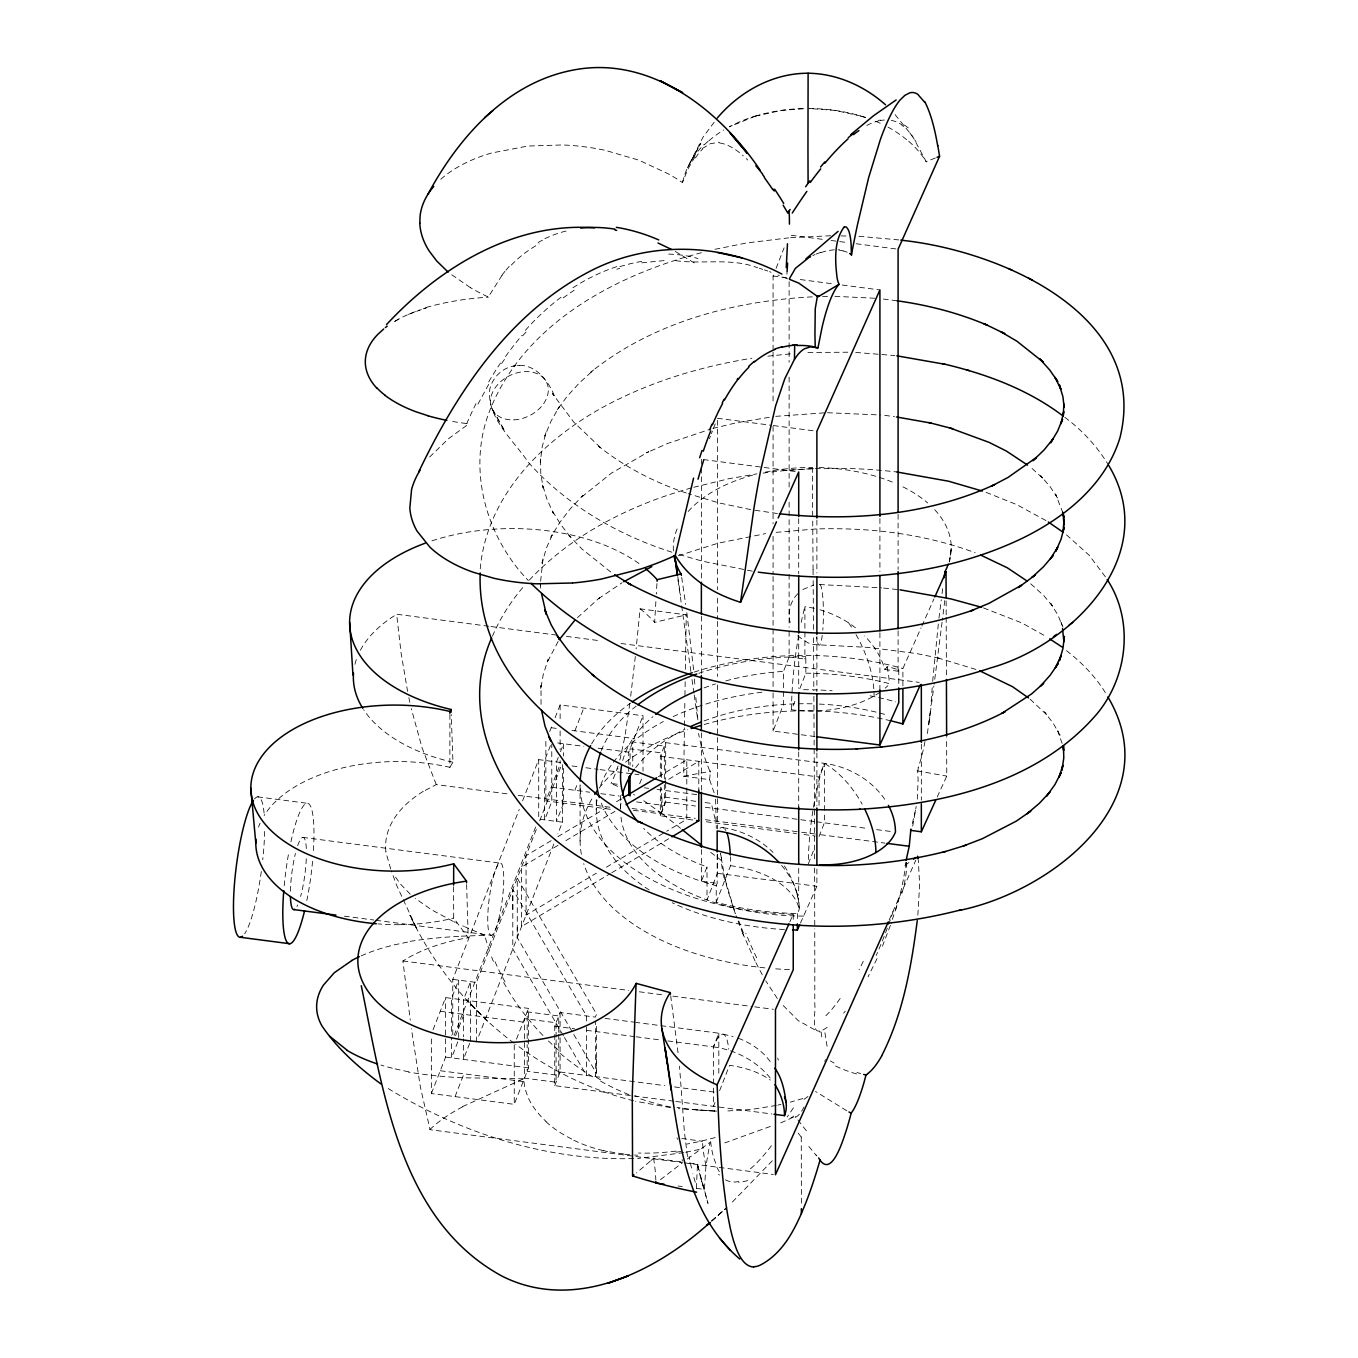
<?xml version="1.0" encoding="UTF-8"?>
<svg xmlns="http://www.w3.org/2000/svg" width="1358" height="1358" viewBox="0 0 1358 1358"><rect width="100%" height="100%" fill="white"/><g stroke="black" fill="none" stroke-linecap="round" stroke-linejoin="round"><path stroke-width="0.75" stroke-dasharray="5 3.75" d="M512.798 909.334L512.798 889.507L586.554 1015.971L586.554 1022.133M571.786 1031.078L517.262 937.58L517.262 927.667M596.569 1058.714L596.569 1073.584L595.398 1076.588L595.398 1021.233M453.623 886.808L453.674 918.11L468.221 937.767A138.261 79.816 0 0 0 409.064 957.305L402.919 960.972L410.286 1020.214M696.348 1188.369L704.429 1189.421L705.888 1166.488L710.013 1142.35L687.233 1159.07M449.905 714.478L449.871 767.304A142.879 82.482 0 0 0 398.726 761.566A141.962 81.955 0 0 0 298.234 784.873L297.674 785.213A141.011 81.412 0 0 0 264.131 815.53M540.62 583.21L540.552 588.931L540.28 584.144M540.637 581.292L543.03 558.444L542.029 563.095L546.459 548.021L552.978 533.253L550.89 537.191L559.581 522.728L570.326 508.758L583.023 495.364L580.443 497.996L611.507 473.059L648.801 451.688L646.68 452.723L667.644 443.472L710.964 429.009M827.141 1027.344C808.502 1040.924 816.158 1014.46 814.783 1004.037A272.041 1.069 89.7 0 0 814.8 966.947L814.8 963.586A305.516 1.205 89.7 0 0 814.783 945.932L814.749 928.753M714.138 792.766L709.589 779.696L683.685 776.199L684.449 727.786M684.483 725.766L684.89 699.54M684.958 695.517L685.179 681.393M685.383 669.29L686.248 614.834L640.093 608.825L636.121 648.903M709.589 779.696L710.285 772.295M656.933 583.584L656.321 594.057M655.88 601.594L654.624 622.371L686.248 614.834M932.216 687.674L930.858 705.837M932.674 681.258L938.463 622.388M930.366 711.219L927.158 735.357M917.838 915.173L919.638 884.567L918.314 860.242M715.615 799.149L716.311 828.465M635.323 656.491L630.502 697.859M928.889 724.34L930.179 713.171M938.955 618.246L941.264 599.727M949.514 561.974L951.262 547.512L949.446 561.754M944.795 600.525L942.316 620.283M917.312 799.183L918.127 779.305A219.538 124.223 0.6 0 0 917.55 773.788M929.161 721.913L933.863 686.079M942.062 622.253L934.117 684.228M629.789 703.41L624.884 736.749L620.114 759.003A182.974 145.73 21.4 0 1 619.587 760.412M942.045 593.616L942.842 587.505M710.285 772.244L710.183 770.75M480.223 568.849C487.115 489.814 552.604 430.554 620.385 398.301L622.49 397.283C663.383 377.847 707.314 365.421 751.942 358.24M700.422 1176.792L708.01 1203.443L697.469 1164.213L696.314 1189.608M906.431 862.534L901.882 887.521L895.177 911.642M912.712 826.19L916.192 806.414M915.496 810.115L911.642 826.411M905.616 862.432L905.226 863.994M899.251 897.961L891.086 923.491M890.424 925.358L882.445 946.186M433.032 1029.788L445.628 997.604L528.517 1008.4L528.517 1067.88L514.258 1104.343L431.369 1093.53L431.369 1037.767M452.757 1034.728L452.757 979.373L519.248 809.419M522.609 800.83L538.719 759.631L562.416 762.721L562.416 822.184L557.866 833.812M549.684 731.639L552.316 724.883M555.099 717.754L560.124 704.938L643.013 715.751L643.013 771.123M550.448 745.593L544.643 760.395L544.643 819.876L551.772 801.644L551.772 744.218M558.274 757.391L556.491 761.94L556.491 821.42L563.621 803.189L563.621 766.268M560.498 751.687L563.621 743.709L563.621 756.016M431.369 1093.53L445.628 1057.067L445.628 997.604M454.098 1035.407L536.037 825.97M610.37 809.283L545.865 800.864L560.124 764.401L560.124 760.684M455.609 1035.713L463.961 1014.358M476.437 1041.925L476.437 982.445L537.412 826.615M539.686 820.809L561.652 764.656M574.892 730.808L583.804 708.027M457.799 1041.892L451.552 1057.831L451.552 1037.325M469.63 1043.436L463.401 1059.376L463.401 1038.87M709.402 438.787L710.404 436.224M711.405 433.66L712.407 431.097M713.408 428.534L716.413 420.827M773.075 350.092L773.075 276.013L774.077 273.45M776.08 268.324L784.109 247.818M455.049 1096.619L463.961 1073.822M478.712 1036.12L555.592 839.617M574.892 790.288L577.676 783.159M516.481 1039.176L528.517 1008.4M628.737 764.503L628.737 752.213L643.013 715.751M639.669 783.77L641.893 778.066M673.789 1101.185L554.743 1085.67L554.743 1026.19L560.09 1012.525L595.398 1017.125L596.569 1014.103L517.262 878.117L517.262 937.58M660.327 776.827L660.327 756.321L665.675 742.656L824.391 763.349A72.84 58.004 21.4 0 1 885.925 801.101M554.743 1085.67L560.09 1071.988L560.09 1035.085M692.801 820.028L660.327 815.802L665.675 802.12L665.675 781.614M784.449 865.997C792.614 878.982 799.2 893.734 799.234 909.334L797.367 913.51A208.181 120.2 0 0 1 716.226 902.255L716.226 885.739L701.373 881.291L707.009 866.913A183.907 106.179 0 0 1 643.658 828.397M814.97 736.528L773.075 731.062L783.498 704.429L783.498 671.378L789.117 657L789.117 629.433M717.414 854.267L717.414 873.313L707.009 899.947L707.009 866.913M716.226 885.739L717.16 883.362L717.16 854.012M789.117 657L804.904 659.054L805.837 656.678L789.117 657A208.181 120.2 0 0 0 698.759 673.313M716.226 902.255L730.536 865.691A89.017 16.007 -82.6 0 0 730.366 856.694M880.018 692.207A89.017 51.4 0 0 1 791.544 709.759L796.06 698.216M799.828 688.591L805.837 673.195L805.837 656.678M713.476 1083.803L713.476 1046.899L718.823 1033.217L635.884 1022.404M819.044 805.345L819.044 777.031L824.391 763.349A72.84 42.047 60 0 1 862.143 804.174M715.004 1102.458L713.476 1106.363L713.476 1085.857M719.587 1090.729L729.518 1065.351A72.84 42.047 0 0 1 770.309 1080.068M808.35 863.841L814.461 848.207M819.044 836.494L824.391 822.812L824.391 812.559M918.246 767.864L917.533 773.737M730.536 865.691A89.017 51.4 0 0 1 799.234 909.334A32.931 6.705 -81.5 0 0 797.502 896.687L798.708 893.988L798.708 866.421M884.839 669.477L898.096 671.208L898.775 669.715L887.623 666.676A86.691 50.059 0 0 1 884.839 669.477A84.4 67.221 21.4 0 0 864.656 635.968M789.813 921.963L793.242 914.29A224.376 129.536 0 0 1 580.087 784.924L580.087 841.06M902.9 685.841L902.9 668.509L921.013 627.922M921.878 625.987L933.948 598.912M800.473 923.067L816.888 886.282L816.888 867.236M889.167 919.943L915.869 860.089M937.224 796.976L946.764 776.097L946.628 737.801M876.996 958.646L868.051 976.826M492.445 636.24C500.185 617.907 511.117 601.034 524.103 585.977M477.965 404.124L489.814 382.243M690.866 161.5L700.847 143.167L687.623 167.475L703.037 137.141L714.953 121.185M449.871 767.304L452.961 762.228L451.263 714.681M558.138 641.468L546.68 663.349L548.106 659.479L543.285 674.485L540.586 689.694L541.044 685.196L541.044 706.177M501.594 363.537L506.228 356.865M694.94 156.866L688.302 168.375L682.344 182.498A229.621 132.558 0 0 0 668.645 174.011L638.99 160.21L605.413 150.382A153.216 88.457 0 0 0 562.67 144.95L527.838 146.053L491.528 153.013A129.383 74.69 0 0 0 440.79 179.29M502.019 275.334L488.303 297.012A230.249 132.931 0 0 1 470.309 287.607M505.974 270.191L510.693 264.623M797.74 593.769C789.473 602.069 786.842 615.293 791.324 626.106M845.321 1011.184L843.59 1013.153M522.711 335.816L526.717 331.25M429.654 457.018L448.412 438.77L468.765 423.883M772.346 1160.75L729.755 1204.75M529.348 580.087C572.652 533.898 631.249 504.599 691.697 487.845M577.473 617.635L599.642 597.605L597.011 599.727L622.117 582.718M704.564 144.508L708.893 140.587M711.915 1220.842L726.819 1207.568L711.439 1221.283M711.49 1221.232L726.819 1207.568M681.054 1161.871L653.639 1158.17L650.974 1160.53M650.176 1161.243L636.495 1172.871M702.29 148.582L710.387 143.676L719.367 142.267M660.446 1179.661L682.565 1162.618L430.079 1129.703L420.335 1086.773L411.406 1028.651M563.112 297.894L574.162 290.205M908.892 862.568L904.869 865.419M551.161 840.67L526.055 855.659L526.055 915.122L596.366 873.177M557.866 836.681L606.415 807.721M616.464 801.729L621.489 798.725M658.324 776.759L686.792 759.767L686.792 819.247L666.693 831.232M557.985 845.338L521.591 867.049L521.591 926.529L610.2 873.669M565.896 840.619L614.936 811.371M668.73 779.271L698.793 761.346L698.793 790.05M606.415 867.185L663.349 833.235M611.779 872.719L668.73 838.752M394.38 321.676L399.371 318.74M425.258 790.373L436.274 784.601L509.742 794.175M462.535 1106.634L523.577 1078.795L524.901 1088.182L527.804 1096.806A133.593 93.142 -23.4 0 0 533.966 1107.721A159.293 110.745 -22.3 0 0 546.086 1121.487M802.85 589.508L813.714 585.06M812.797 255.593L815.055 254.54M544.898 238.601L551.314 235.817A149.431 103.004 32.2 0 1 567.627 230.673M935.356 158.003L926.19 161.619M770.376 1126.427L724.832 1142.91M747.749 1180.611L738.667 1182.733M816.192 254.048L820.792 252.35M408.452 314.36L426.395 307.757L418.23 310.473M755.303 116.177L729.365 126.803A130.012 75.063 0 0 1 754.861 116.143M678.355 555.728L718.009 543.217L765.691 533.609M616.871 269.257L619.774 268.29M802.833 1098.537L790.288 1102.153M755.404 116.143L781.546 110.388L804.938 108.64M754.98 116.279L755.812 116.024A113.376 65.456 0 0 1 805.413 108.487M693.734 487.267L729.144 478.661L756.983 473.857M686.35 493.039C654.811 482.497 624.765 467.067 598.691 446.324L601.543 448.598L573.806 422.185L552.451 393.531L554.913 397.283C548.7 380.342 533.745 361.262 513.375 366.083C501.798 368.256 492.326 377.847 489.78 389.271C486.622 418.315 513.884 440.467 528.5 462.569C566.795 505.346 617.975 535.035 672.38 552.35M701.492 252.69C614.665 275.199 522.524 324.596 488.88 412.866C467.254 470.53 486.283 537.14 528.33 580.528M714.97 249.312L746.425 242.997L788.625 237.854M712.882 428.432L736.783 422.694L773.653 416.6M394.092 944.896L410.252 941.552M777.811 1105.106L780.935 1104.427M878.541 120.404L880.476 120.047M683.872 1152.619L637.683 1158.544M685.807 1152.229L701.305 1149.038M683.685 776.199L710.149 771.395M776.25 1105.446L751.28 1109.469L724.154 1111.167M641.723 262.841L664.843 260.515M675.758 260.668C702.833 264.504 731.096 257.528 757.611 267.764M767.881 356.169L791.867 353.708M775.707 416.346L825.46 412.781M763.026 473.127C807.314 467.033 852.366 466.812 896.772 471.973M776.131 532.353L815.428 528.992C869.476 527.227 924.306 533.796 975.163 552.74M517.347 365.675L519.52 365.455M513.375 366.083L514.835 365.947M813.51 468.612L785.162 470.496M790.645 237.684L831.028 235.715M461.33 936.171L484.789 935.373A162.4 132.456 37.8 0 0 490.628 953.893M812.271 296.842C733.761 300.984 653.011 322.101 590.832 372.143L593.769 369.868L579.526 382.769L567.135 396.332L556.729 410.489L559.19 406.823L550.958 421.286L544.813 436.156L546.222 431.776L542.198 446.85L540.297 462.11L540.535 457.595L540.756 472.856L543.132 488.048L542.317 483.906L546.833 498.912L553.504 513.613L551.806 509.963L560.633 524.392L571.463 538.345L568.934 535.375L581.818 548.887L612.831 573.67M822.558 296.502L828.72 296.299M807.925 352.486L847.799 352.214M827.531 412.73L880.663 415.005M523.577 1078.795L462.552 1077.76A263.028 151.858 0 0 1 408.469 1072.073M399.71 924.696L399.931 924.679A143.014 82.566 0 0 0 453.674 918.11M399.167 924.696L399.167 924.696A142.183 82.091 0 0 1 378.033 923.898M633.66 1158.561C546.646 1161.107 459.666 1132.878 386.13 1087.266M841.009 235.919L847.002 236.037M834.864 296.316L877.387 298.37M819.57 584.534L881.597 587.844M714.919 1111.082L691.85 1109.452A224.545 177.168 32.1 0 1 676.946 1107.364M855.71 352.452L894.803 355.558M714.546 1111.065L678.236 1108.671M637.581 1155.2L634.576 1155.064M696.807 1109.978L716.566 1111.133M858.986 236.292L898.758 239.908M629.569 1154.707L623.407 1154.096M883.651 588.065L899.964 589.796M777.336 513.511L752.79 509.946M467.033 423.662L466.728 423.628A390.035 307.655 -36.7 0 1 475.996 403.632M883.328 299.032L897.061 300.797M791.222 235.273L822.659 239.364M831.045 240.468L847.799 242.641M856.185 243.744L896.008 248.938M773.075 276.013L787.742 277.932M800.303 279.561L831.741 283.669M842.215 285.027L879.916 289.95M717.414 418.264L771.293 425.292M773.364 425.563L816.888 431.233M703.444 459.564L798.708 471.973M488.863 626.259L396.638 614.24L401.085 652.943L407.587 691.341M490.951 626.53L560.124 635.561M566.422 636.376L600.015 640.755M621.03 643.505L919.23 682.378M551.212 727.718L558.613 728.686M571.922 730.434L634.101 738.531M557.697 742.945L583.838 746.357M598.114 748.207L628.737 752.213M660.327 756.321L819.044 777.031M571.956 765.946L577.88 766.727M585.841 767.762L598.097 769.358M600.134 769.63L632.794 773.89M634.848 774.145L638.922 774.688M617.143 784.228L610.845 783.413L617.975 786.486M644.439 787.793L648.649 788.336M657.051 789.439L696.96 794.651M551.212 787.199L589.695 792.206M600.796 793.666L619.299 796.077M665.675 802.12L695.432 806.007M705.345 807.297L814.477 821.522M816.464 821.777L868.271 828.55M876.64 829.636L893.343 831.809M636.698 801.933L664.334 805.532L664.334 780.935M632.064 808.519L661.652 812.373L661.652 787.776M518.145 795.279L610.387 807.297M633.405 810.302L695.262 818.365M705.413 819.706L799.556 831.979M801.661 832.25L818.45 834.44M820.555 834.712L884.992 843.114M706.313 821.794L796.501 833.557M804.021 834.525L815.292 836.002M562.416 822.184L538.719 819.095L538.719 759.631M257.731 796.84L307.061 803.274M717.414 873.313L816.888 886.282M601.322 803.206A208.181 120.2 0 0 0 701.373 881.291L717.16 883.362M781.614 865.402A84.4 67.221 21.4 0 1 797.078 893.785L798.708 893.988M302.783 837.394L500.134 863.128M344.389 916.175L373.789 920.011M375.877 920.283L491.358 935.339M402.919 960.972L628.771 990.423M639.279 991.781L664.469 995.075M672.872 996.161L752.57 1006.567M754.658 1006.838L773.398 1009.283M452.757 979.373L476.437 982.445M605.04 1018.381L633.965 1022.15M440.281 1011.269L523.169 1022.082M554.743 1026.19L574.587 1028.787M586.486 1030.332L634.101 1036.544M636.087 1036.799L659.903 1039.905M667.83 1040.941L713.476 1046.899A72.84 13.105 -82.6 0 1 728.754 1049.259M445.628 1057.067L528.517 1067.88M560.09 1071.988L664.826 1085.653M674.468 1086.909L714.953 1092.188M440.281 1070.732L523.169 1081.545M675.775 1101.44L771.972 1113.984M684.517 1162.872L773.398 1174.466M678.168 1186.009L682.208 1186.536M670.258 1107.602L635.476 1101.236M695.856 801.322L661.821 796.722L662.721 814.138L641.434 799.115M705.141 802.561L711.32 803.41L715.581 821.03M681.784 1138.496L702.426 1141.28M689.27 1162.991L697.486 1164.095A211.135 168.154 21.4 0 0 704.412 1189.438M839.295 250.144L843.216 250.891M884.703 415.344L894.532 416.702M917.04 770.835L946.764 776.097M750.753 509.606L718.738 502.867L688.2 493.701M752.281 571.141L702.935 561.312L676.318 553.741M723.016 827.684C741.723 830.383 759.648 839.057 773.075 852.417M723.152 1034.185L732.997 1036.46M408.588 1071.835L392.309 1068.288M607.603 1151.55L603.258 1150.582M891.238 120.285L893.309 120.845A198.811 75.301 -67 0 1 901.237 124.393M633.541 1100.778C591.053 1090.101 550.856 1070.63 515.785 1044.387M787.606 278.848L782.106 276.777M860.717 1073.601L856.932 1072.48M819.96 609.793L820.979 610.098A84.4 67.221 21.4 0 1 857.781 629.654M860.853 116.041L835.068 110.388L808.876 108.504A113.597 65.574 0 0 1 859.75 115.736L865.81 117.773M759.326 268.273L762.721 269.342M797.57 635.85L807.84 642.809L813.476 644.575L869.069 647.443L917.023 653.639L939.668 658.291L937.054 657.662L977.811 670.003M764.418 269.886L767.779 271.057M983.565 607.96L1021.895 622.949L1046.237 636.596M986.112 492.36L1016.735 504.633L1046.577 520.912M814.613 1029.72L798.029 1020.452L781.173 1003.46M637.734 1096.772L635.035 1095.787M769.46 271.651L771.106 272.279M777.93 274.978L779.339 275.572M484.789 935.373L464.538 926.648M738.328 1038.276C751.568 1043.131 763.79 1051.788 771.65 1063.603M463.638 926.241L462.739 925.833M456.916 923.168L456.016 922.727M455.117 922.303L453.759 921.658M452.859 921.233L431.555 909.775L415.225 898.385M834.084 1063.025L830.366 1060.954M675.282 251.451L694.244 262.943M600.728 1079.916L593.429 1075.672M846.781 1110.742L815.53 1091.476M470.326 287.59L449.294 273.094M901.254 124.766L903.579 126.532M514.054 1043.165C469.562 1009.843 433.66 965.402 409.878 915.156L417.602 930.332M1064.808 417.296C1082.479 430.367 1097.603 446.952 1108.926 465.794M710.658 852.332L722.167 861.057L720.47 853.537L725.121 879.305M1030.756 583.838L1043.996 595.789L1053.333 607.162L1050.769 603.478L1057.95 615.14L1062.941 627.124M662.908 814.274L680.935 828.635M1066.454 534.814L1089.184 555.269L1106.108 577.812M1066.488 650.669C1082.36 662.959 1096.636 677.795 1106.855 695.126M1030.128 699.217L1047.527 715.513L1044.387 711.864L1053.231 723.322L1060.004 735.204L1057.78 730.825L1062.431 744.405M908.706 141.283L911.235 143.558A159.005 91.801 0 0 1 926.275 161.942M558.562 1050.192L556.203 1048.104A225.496 191.41 33.6 0 1 548.055 1040.618M410.252 894.175L400.542 884.143L393.837 874.79M1032.063 468.459L1043.827 479.272L1040.669 475.724L1050.328 486.945L1057.933 498.607L1055.539 494.006L1062.567 511.966M545.882 1121.623L549.056 1124.441A177.151 122.627 -21.6 0 0 573.721 1139.99M895.092 114.598L912.746 136.564L926.139 161.517M487.556 1021.284L467.016 1000.014L482.175 1015.767M816.837 1155.913L816.056 1155.013M808.825 1146.441L816.243 1155.42M909.86 132.931L916.039 141.707M801.254 1137.036L797.978 1132.895M777.336 998.486L765.742 980.866M719.299 1171.682L715.36 1164.604M573.772 1034.473L596.569 1073.584L596.569 1023.406M563.502 1035.916L512.798 948.987L512.798 889.507M564.436 1037.512L586.554 1075.451L586.554 1024.17M503.597 982.445L508.062 990.152A225.496 191.41 33.6 0 0 543.319 1035.865M762.296 974.84L755.404 961.685M416.465 928.074L396.451 884.941L391.427 870.987M755.082 961.04L743.199 934.491M436.274 784.601L422.168 748.088L411.287 708.638M390.714 869.001L385.757 851.755M493.429 961.532L490.425 953.927M742.979 933.965L736.07 915.682M742.775 933.438L743.624 935.526M1062.329 625.58L1061.107 622.49L1062.058 626.547M725.325 880.154L735.323 913.696L728.533 892.478A78.866 19.589 69.9 0 1 725.172 880.205L725.172 879.543M724.934 878.473L725.376 880.391M697.469 1164.213L698.827 1170.443M409.878 702.341L408.877 697.639M687.471 1156.524L684.347 1131.503L679.509 1066.183M681.699 577.354L685.671 604.378M653.639 1158.17L655.048 1169.051A254.557 202.732 21.4 0 1 655.829 1179.966M694.227 694.94L697.435 717.601M693.972 693.174L691.901 678.796M677.761 576.641L680.443 595.364M690.849 671.412L677.54 576.539M670.699 995.737L678.134 1053.587M686.825 612.645L693.7 670.445M819.977 1032.284L819.842 1031.163M697.876 719.91L695.551 694.176M694.43 679.051L695.092 687.708M466.626 884.516L468.221 937.767M812.322 467.475L812.525 493.769A786.927 3.089 89.7 0 1 812.678 515.463M813.069 569.868L813.102 575.215M813.153 580.664L813.187 586.215A557.136 2.19 89.7 0 1 813.374 614.902L813.493 631.928M813.527 637.768L813.849 690.509M946.136 601.017L946.186 615.615M946.186 617.432L946.407 677.625M814.749 925.29L814.613 868.068M921.335 744.184L921.335 800.1M898.775 669.715L898.775 688.302M898.096 514.292L898.096 569.426M898.096 630.927L898.096 671.208M879.916 518.535L879.916 571.446M879.916 632.811L879.916 689.966M824.391 810.522L824.391 763.349A72.84 13.105 -82.6 0 0 808.35 862.296M816.888 520.131L816.888 573.042M816.888 636.546L816.888 691.561M816.888 752.943L816.888 805.854M814.342 608.35A84.4 67.221 21.4 0 0 804.904 606.67L804.904 659.054M798.708 518.637L798.708 573.772M798.708 635.272L798.708 688.285M798.708 751.908L798.708 807.042M797.367 913.51L797.367 921.776M793.242 914.29L793.242 921.233M789.117 281.649L789.117 362.23M789.117 377.083L789.117 487.352M789.117 502.188L789.117 572.176M789.117 574.298L789.117 627.311M773.075 352.214L773.075 403.003M773.075 426.276L773.075 523.645M773.075 536.342L773.075 574.434M773.075 576.556L773.075 690.849M773.075 692.953L773.075 731.062M718.823 1033.217L718.823 1074.008M717.414 420.386L717.414 589.712M717.414 598.165L717.414 619.333M717.414 621.455L717.414 676.488M717.414 684.941L717.414 828.872M701.373 459.293L701.373 578.05M701.373 616.209L701.373 673.466M701.373 732.845L701.373 790.101M701.373 849.48L701.373 881.291M665.675 742.656L665.675 779.56M664.334 778.881L664.334 746.068L632.76 741.96L632.76 766.557M661.652 777.523L661.652 752.909L630.078 748.784L630.078 765.199M660.327 787.08L660.327 815.802M628.737 766.557L628.737 772.719M620.555 795.449L620.555 809.911M596.264 799.59L596.264 809.911M560.124 704.938L560.124 719.808M560.124 730.96L560.124 749.548M560.09 1012.525L560.09 1033.031M558.749 1032.352L558.749 1015.937L527.176 1011.829L527.176 1042.588M558.749 1034.389L558.749 1075.417L527.176 1071.292L527.176 1044.641M556.084 1037.139L556.084 1022.778L524.511 1018.653L524.511 1078.133L556.084 1082.241L556.084 1039.176M545.865 741.4L545.865 800.864M514.258 1044.862L514.258 1104.343M470.53 1041.145L470.53 981.681L463.401 999.912L463.401 1036.816M458.681 1037.563L458.681 980.136L451.552 998.368L451.552 1035.288M601.322 750.533A208.181 120.2 0 0 1 636.104 706.16M622.745 760.48A183.907 106.179 0 0 1 652.926 716.701M704.055 687.912A183.907 106.179 0 0 1 715.479 683.94M725.834 680.884A183.907 106.179 0 0 1 783.498 671.378M803.58 916.09A183.907 106.179 0 0 1 620.793 815.394M620.572 808.078A183.907 106.179 0 0 1 621.54 798.945M635.68 767.745A183.907 106.179 0 0 1 684.856 729.246M704.055 720.945A183.907 106.179 0 0 1 812.135 703.817M819.298 704.072A183.907 106.179 0 0 1 886.536 714.902M719.978 828.21A89.017 16.007 -82.6 0 1 723.763 828.057M724.866 829.076A89.017 16.007 -82.6 0 1 725.902 830.621M805.837 673.195A208.181 120.2 0 0 1 889.762 683.753A89.017 51.4 0 0 1 885.246 688.116M797.078 893.785A86.691 50.059 0 0 1 797.502 896.687M848.665 622.915A89.017 51.4 60 0 1 852.468 628.652M856.032 634.576A89.017 51.4 60 0 1 874.094 695.975M886.944 666.659A88.745 65.999 38.1 0 1 889.235 683.617M791.544 709.759A89.017 16.007 -82.6 0 1 798.894 634.169M801.203 622.388A89.017 16.007 -82.6 0 1 804.904 606.67M466.269 423.509A163.758 94.551 0 0 1 449.243 420.844M395.093 321.116A119.894 69.224 0 0 1 418.315 310.558M426.157 307.468A182.719 105.5 0 0 1 488.337 297.181M682.599 182.515A175.674 101.426 0 0 1 704.157 144.372M709.08 140.655A130.012 75.063 0 0 1 723.763 129.995M862.041 116.228A131.132 75.709 0 0 1 865.555 117.399M875.638 121.235A131.132 75.709 0 0 1 881.97 124.087M887.979 127.143A131.132 75.709 0 0 1 908.519 141.368M866.794 125.462A137.481 50.365 -62.8 0 1 878.32 120.981M880.29 120.522A161.127 60.533 -64.7 0 1 884.364 120.047M904.19 124.987A255.253 95.773 -70 0 1 910.997 130.317M719.57 142.98A118.757 45.816 69.8 0 1 743.301 155.831M746.255 158.58A118.757 45.816 69.8 0 1 747.732 160.04M695.449 157.935A200.78 79.918 71.8 0 1 702.561 149.21M787.097 271.43A157.952 16.551 -83.2 0 1 786.91 274.282M538.04 242.573A172.89 119.317 32.5 0 1 545.152 238.906M511.287 265.099A220.658 153.098 33.6 0 1 539.177 243.846M501.934 275.267A302.936 212.391 42.5 0 1 505.923 270.14M488.71 381.887A288.898 220.285 -39 0 1 500.491 363.061M505.516 356.543A234.289 175.674 -39.7 0 1 522.032 335.375M525.376 330.317A185.757 136.954 -40.1 0 1 562.11 296.4M572.957 287.76A144.457 101.222 -40.1 0 1 616.855 266.609M619.859 266.66A144.882 95.179 -38.1 0 1 642.079 261.347M668.679 254.082A166.966 97.453 -32.4 0 1 697.91 258.529M784.5 929.551A208.181 120.2 0 0 1 672.261 902.764M649.209 889.982A208.181 120.2 0 0 1 597.045 799.556M600.694 785.28A208.181 120.2 0 0 1 663.349 721.539M673.127 716.651A208.181 120.2 0 0 1 763.96 692.003M803.495 689.711A208.181 120.2 0 0 1 832.131 690.781M870.088 695.839A208.181 120.2 0 0 1 895.72 701.882M843.199 250.958A23.29 21.66 -75.1 0 1 847.239 252.248M820.962 252.639A55.322 50.806 87.9 0 1 839.312 249.787M934.728 509.742A138.957 80.224 0 0 1 949.225 561.227M673.415 550.89A138.957 80.224 0 0 1 678.372 526.174M688.2 511.525A138.957 80.224 0 0 1 755.846 474.332M765.335 472.143A138.957 80.224 0 0 1 812.033 467.424M819.146 467.525A138.957 80.224 0 0 1 894.956 483.176M902.917 486.843A138.957 80.224 0 0 1 927.718 503.003M431.997 540.824A162.722 93.94 0 0 1 639.924 564.232M709.623 770.614A290.544 226.497 -22.9 0 1 698.555 733.473M806.397 1130.824A139.008 16.058 55 0 1 795.533 1116.768M801.254 1136.918A302.053 1.188 89.7 0 1 801.373 1203.935M793.411 1107.856A161.059 23.952 -59.6 0 1 787.114 1117.04M771.429 1145.694A153.013 46.427 -68.6 0 1 750.125 1169.102M738.803 1181.46A121.388 46.393 -80.5 0 1 724.238 1179.117M719.367 1175.094A121.388 46.393 -80.5 0 1 718.569 1174.229M715.836 1163.297A60.176 22.78 -83.4 0 1 710.658 1141.569M825.358 1059.546A80.122 17.705 -81.3 0 1 824.798 1061.515M827.09 1046.322A85.91 16.652 89.6 0 1 824.595 1029.704M808.01 1096.432A74.181 34.561 -70.1 0 1 802.782 1100.031M804.072 1106.889A80.631 22.22 -88.6 0 1 793.938 1117.787M821.777 1036.901A80.818 13.325 88.4 0 1 820.792 1029.33M793.259 1117.21A105.313 17.739 -20.2 0 1 780.341 1123.066M793.887 1116.038A84.603 18.774 -82.5 0 1 791.001 1117.719M778.372 1060.191A87.031 0.917 72.6 0 1 777.71 1058.12M715.225 1137.546A188.575 103.581 -17.8 0 1 686.741 1144.081M680.986 1151.499A185.469 118.791 -19.1 0 1 675.877 1152.195M675.978 1151.092A180.97 119.674 -19.8 0 1 638.481 1153.044M623.509 1153.876A178.153 122.814 -21.3 0 1 607.722 1151.346M603.241 1150.599A179.392 124.189 -21.6 0 1 581.411 1143.674A179.799 124.495 -21.6 0 1 573.568 1140.143M924.985 741.417A282.736 220.726 24.3 0 1 918.144 767.813M812.729 521.048A786.927 3.089 89.7 0 1 813.069 569.817M813.883 696.365A301.408 1.188 89.7 0 1 814.036 724.612L814.121 740.874A235.647 0.934 89.7 0 1 814.528 839.94L814.545 843.08A288.796 1.137 89.7 0 1 814.596 862.245M695.279 1182.275A269.224 207.333 29.7 0 1 692.903 1173.77M691.511 1168.067A269.224 207.333 29.7 0 1 689.202 1156.643M640.093 608.825A159.65 92.174 0 0 1 654.624 622.371M705.973 1165.673A210.694 167.798 21.4 0 1 702.442 1141.28M906.618 862.415A58.207 15.719 -69 0 1 901.305 895.601M723.984 877.607A59.463 15.99 68.9 0 1 721.285 859.733M258.546 827.107A141.011 81.412 0 0 1 260.074 823.186M392.377 1068.203A139.025 80.258 0 0 1 380.936 1065.062M361.143 955.879A138.771 80.122 0 0 1 394.143 944.981M410.15 941.349A260.872 150.619 0 0 1 461.347 936.307M452.944 762.262A158.733 91.648 0 0 1 363.672 709.725M354.93 664.317A158.733 91.648 0 0 1 357.188 657.204M360.396 650.227A158.733 91.648 0 0 1 396.706 614.274M385.927 851.653A138.957 80.224 0 0 1 425.071 790.271M429.807 1129.601A174.571 100.781 0 0 1 462.739 1106.77M893.089 911.591A112.748 26.362 -70.8 0 1 876.216 955.404M863.264 961.362A148.939 48.022 -72.7 0 1 859.003 969.816M840.161 998.47A163.945 72.653 -80.9 0 1 825.902 1015.733M743.369 932.81A118.519 30.08 69.9 0 1 738.82 921.047M756.644 957.797A132.778 36.989 70.1 0 1 745.78 933.252M505.057 981.919A208.334 172.245 36.3 0 1 494.838 961.209M592.767 1076.826A211.016 177.915 33.8 0 1 557.646 1051.143M628.907 1094.616A203.87 167.713 33.9 0 1 600.202 1080.951M670.903 1107.076A210.592 169.495 33.2 0 1 637.496 1097.807M713.476 1046.899A72.84 58.004 21.4 0 1 772.176 1080.51M297.674 845.728A36.411 6.552 -82.6 0 1 306.382 850.397M306.28 858.748A36.411 6.552 -82.6 0 1 300.61 896.433M297.674 904.954A36.411 6.552 -82.6 0 1 296.927 906.465M290.408 891.255A36.411 6.552 -82.6 0 1 295.433 853.401M290.918 841.858A70.82 12.731 -82.6 0 1 308.181 803.461A70.82 12.731 -82.6 0 1 313.358 851.517M312.578 861.244A70.82 12.731 -82.6 0 1 306.823 900.575M284.195 885.755A70.82 12.731 -82.6 0 1 289.05 851.11M254.506 798.962A70.82 12.731 -82.6 0 1 264.301 815.802M264.623 831.419A70.82 12.731 -82.6 0 1 262.756 859.767M261.313 871.463A70.82 12.731 -82.6 0 1 244.661 933.778M618.06 765.895A182.974 145.73 21.4 0 1 611.032 783.498M633.558 794.413A198.098 114.378 0 0 1 634.644 795.041M677.014 1137.851A209.522 166.864 21.4 0 1 677.472 1139.396M682.106 1159.511A209.522 166.864 21.4 0 1 682.344 1161.073M591.647 743.861A224.376 129.536 0 0 1 630.536 703.088M694.108 672.125A224.376 129.536 0 0 1 902.9 668.509M789.456 969.612A224.376 129.536 0 0 1 772.447 968.577M764.877 967.881A224.376 129.536 0 0 1 583.719 863.603M581.377 854.233A224.376 129.536 0 0 1 592.529 797.808M599.133 788.149A224.376 129.536 0 0 1 617.958 768.356M625.58 762.178A224.376 129.536 0 0 1 687.487 729.823M704.123 724.51A224.376 129.536 0 0 1 891.917 721.081M856.592 1073.923A138.346 130.691 81.1 0 1 833.269 1064.91M819.808 584.534A30.351 3.955 -89.6 0 1 822.778 630.146M822.235 635.374A30.351 3.955 -89.6 0 1 816.633 637.241M503.988 429.688L491.732 408.215L503.988 429.688M498.607 919.672A36.411 6.552 -82.6 0 0 500.796 863.213A36.411 6.552 -82.6 0 0 487.828 914.8A36.411 6.552 -82.6 0 0 498.607 919.672M513.952 419.86A30.351 22.356 -26.5 0 0 546.714 382.566A30.351 22.356 -26.5 0 0 497.503 384.823A30.351 22.356 -26.5 0 0 513.952 419.86"/><path stroke-width="1.5" d="M753.775 1266.725A311.882 63.52 -81.5 0 0 760.174 1265.147C774.501 1257.831 785.213 1244.862 792.817 1230.959A228.874 46.613 -81.5 0 0 801.373 1213.56L801.373 1208.671M453.623 885.144L453.708 863.79A143.812 83.025 0 0 1 250.84 789.321A143.812 83.025 0 0 1 449.888 711.456L451.077 709.487A162.722 93.94 0 0 1 350.262 630.927A162.722 93.94 0 0 1 425.173 543.2M449.905 713.256L449.922 711.405M693.582 478.101L675.249 555.439C689.236 579.374 714.681 594.295 740.551 602.307L754.08 507.4A305.754 62.281 -81.5 0 1 760.429 471.549L775.639 405.787L784.805 378.695L794.464 359.327L794.685 344.881L797.163 344.83M696.603 1192.188A389.271 220.285 0.6 0 1 632.59 1175.909L632.285 1095.006L636.07 983.362L670.258 992.613A137.803 79.562 0 0 0 701.577 1077.149A137.531 79.409 0 0 0 717.126 1084.855L719.112 1129.907A795.058 161.942 -81.5 0 0 720.708 1153.842L720.996 1157.678A636.41 129.621 -81.5 0 0 723.39 1183.531L725.953 1203.969A434.288 88.457 -81.5 0 0 727.939 1216.344L730.197 1227.734A339.89 69.224 -81.5 0 0 733.965 1242.044L735.374 1246.169A268.901 54.761 -81.5 0 0 753.758 1266.946M480.172 573.008C476.081 689.355 592.699 764.724 692.886 790.797L694.159 791.137C747.8 805.905 803.715 811.88 859.274 809.317L860.395 809.232M910.895 829.093L909.283 845.864M787.47 243.761L786.248 267.628M657.068 581.241L657.153 579.679A162.722 93.94 0 0 0 645.644 568.663M885.518 104.77C864.231 85.91 836.783 73.553 808.112 73.23L807.959 144.576A221.388 0.866 89.7 0 0 808.01 163.962A302.715 1.188 89.7 0 0 808.078 179.154L808.078 183.313L805.634 186.708M917.261 920.605C911.303 966.794 903.019 1013.968 881.681 1055.828M944.133 577.744L944.947 571.633A138.957 80.224 0 0 0 948.24 564.215M817.957 347.886L822.15 326.972A73.128 14.887 -81.5 0 1 830.332 299.711A84.705 17.247 -81.5 0 1 838.972 284.399L817.193 297.3L815.258 308.673L814.936 334.306L815.224 347.308L817.957 347.886L810.794 346.765L804.513 348.768A180.546 36.768 -81.5 0 0 797.791 354.693L794.464 359.327M789.321 278.865L795.398 268.341L808.383 257.986M906.142 860.276L909.232 846.272L887.012 843.386M863.688 1074.416L865.997 1074.993L864.639 1080.17A80.037 16.296 -81.5 0 1 854.08 1108.671A85.045 17.331 -81.5 0 1 851.16 1113.204L849.853 1118.126A112.052 22.831 -81.5 0 1 846.017 1131.231C843.097 1139.634 831.266 1180.255 818.653 1157.95M820.198 1159.664L817.72 1168.033A222.916 45.408 -81.5 0 1 805.532 1203.561L801.373 1213.543M699.642 457.731L702.035 450.449M491.596 638.039C453.249 725.393 512.917 821.573 590.221 863.484C701.051 927.921 838.48 941.722 961.753 909.639M709.64 429.841L711.965 424.205M740.551 602.307L776.47 521.811M778.185 517.975L798.708 471.973L798.708 516.515M937.75 145.289L939.566 156.289L898.096 249.21L898.096 512.17M717.126 1084.855L788.964 923.881M934.813 596.977L946.034 571.837L946.119 597.384M792.529 929.907A208.181 120.2 0 0 0 797.367 930.026L799.692 924.798M817.075 736.8L879.916 744.999L898.775 702.748L898.775 688.302M891.917 721.081A224.376 129.536 0 0 1 902.9 723.967L920.486 684.534M888.302 921.861L775.469 1174.738L775.469 1009.554L793.242 969.748L793.242 924.696M910.539 830.332L921.335 831.792L935.628 800.473M418.637 472.092C456.271 393.107 508.35 314.462 587.658 272.483C647.613 240.179 722.116 242.454 781.936 274.112M722.252 402.715L724.17 399.252M419.843 223.17L420.063 216.262A136.802 78.985 0 0 1 423.594 202.597A133.254 76.931 0 0 1 428.143 193.939C458.376 137.548 506.534 83.127 572.024 70.31C649.497 54.439 719.468 109.557 760.242 170.395M559.275 639.669L574.553 620.589M790.135 209.455L787.81 213.07L783.125 205.143M808.078 183.313L809.928 180.801M737.241 379.306L737.937 378.407M820.572 167.034L824.747 161.958M717.33 118.01L718.433 116.686C740.908 90.918 773.415 73.145 808.112 73.23M386.487 324.613C439.602 267.475 513.833 221.778 594.566 227.838M748.767 366.287L754.318 361.296M531.08 583.414C649.548 698.572 838.888 718.093 991.102 667.78C1073.295 644.439 1161.684 554.319 1108.926 465.794M805.939 258.852L838.022 231.386M709.402 1223.083C655.048 1272.039 573.993 1312.354 502.154 1276.197C398.913 1220.112 382.684 1089.201 361.279 985.704M850.889 134.544L873.55 115.719L896.144 99.949M848.224 137.701L853.775 133.169M484.704 117.569L492.92 110.609M383.686 329.009L377.999 334.187A96.401 55.661 0 0 0 376.811 388.167M633.897 1174.908L632.59 1175.909M867.541 1073.906L866.166 1074.891M1053.401 636.8L1056.694 634.339M1069.17 624.986L1072.667 622.388M916.022 857.39L913.645 859.122M623.78 581.716L651.823 566.642M623.152 797.723L656.644 777.761M626.021 804.768L665.573 781.156M671.904 836.851L698.793 820.809L698.793 790.05M351.79 960.581L334.255 972.752L323.425 985.144A106.484 61.466 0 0 0 321.846 1025.748C337.429 1048.817 358.784 1067.541 381.004 1084.024M809.47 257.358L810.573 256.747M844.337 226.803C833.659 240.722 835.085 261.143 837.088 277.915A77.05 15.702 -81.5 0 0 838.989 284.229M937.037 157.307L939.566 156.289M963.297 846.017L982.445 838.667L1016.344 821.098L1030.773 811.082L1027.089 813.748L1039.464 803.206L1049.853 792.087L1046.763 795.992L1054.945 784.534L1061.056 772.668L1058.934 777.353L1062.89 765.284L1061.939 770.207L1063.772 758.002L1063.484 745.746L1063.637 750.499L1062.822 746.425M774.824 349.023L782.089 346.714M942.825 852.298L966.37 845.066M959.054 910.454C1051.16 892.053 1169.459 800.575 1107.873 696.926M657.153 579.679L681.19 573.908L681.41 575.385M844.438 226.769L846.509 227.176L848.241 229.655A65.914 13.427 -81.5 0 1 851.16 244.847L851.398 255.032A304.039 61.925 -81.5 0 1 857.56 224.325L868.611 177.779L880.374 139.501A167.373 34.086 -81.5 0 1 900.015 100.051L904.886 95.332L909.928 92.785A217.959 44.39 -81.5 0 1 917.719 94.279L924.56 102.105M945.524 851.466C844.574 877.166 733.982 867.915 640.076 822.133L642.453 823.423C612.916 808.18 585.383 788.268 564.3 762.33L567.101 765.539L557.001 751.381L548.971 736.8L550.856 740.976L545.016 726.174L541.435 709.979M572.278 583.006L537.089 583.821A145.068 83.755 0 0 1 493.735 578.219L473.11 572.21A130.555 75.369 0 0 1 429.909 547.172L416.991 531.012A146.953 84.841 0 0 1 409.827 508.079L411.593 489.406A184.399 106.467 0 0 1 419.995 470.309M859.274 809.317C945.066 804.309 1039.006 781.784 1097.094 713.714C1127.802 676.657 1134.117 620.436 1107.194 579.577M818.959 295.755L816.786 295.976M792.817 344.983L794.685 344.881M779.39 513.748C851.873 521.625 927.769 515.225 994.65 484.585L991.204 486.283L1007.925 477.507L1036.324 457.527L1032.912 460.735L1044.115 449.905L1053.282 438.566L1050.634 442.776L1057.627 431.08L1062.533 419.062L1060.938 423.781L1063.704 411.61L1063.229 416.329L1063.857 404.073L1064.214 407.23M758.273 572.159C846.424 583.55 939.651 577.456 1020.893 538.956C1063.891 518.281 1105.412 485.23 1119.892 437.972C1150.769 314.411 998.69 250.161 900.812 240.179M897.061 300.797C927.955 305.058 958.425 312.951 987.164 325.156L983.837 323.56L1004.801 333.695L1001.185 331.946L1016.938 341.231L1043.182 362.06L1039.634 358.801L1049.717 369.97L1057.763 381.598L1055.03 377.337L1060.853 389.203L1059.24 384.518L1062.89 396.587L1064.129 406.772M696.552 820.521L698.793 820.809M294.007 909.605L335.986 915.088M240.383 937.292L289.729 943.725M774.06 1114.273L784.517 1115.631A72.84 42.047 0 0 0 784.449 1096.908M664.011 1184.159L655.931 1183.107A254.557 202.732 21.4 0 0 655.897 1181.528M896.84 355.83L944.778 364.233M896.501 416.974L931.062 423.102M896.772 471.973L948.631 481.224L982.326 491.07M899.964 589.796L950.889 598.895L981.664 607.315M789.643 279.375L798.894 283.177L816.565 295.789M615.021 230.062L616.685 230.351M944.947 571.633L945.966 571.837M717.584 252.537L742.436 257.986M812.865 346.714L813.968 346.986M814.087 347.003L815.224 347.308M942.52 363.655C985.399 373.637 1027.921 389.237 1063.195 416.108M966.777 369.953L969.357 370.615M928.821 422.525L952.79 428.738M428.313 415.837L416.312 411.881A118.282 68.29 0 0 1 384.959 395.331M950.21 428.076L989.082 442.369L1006.295 451.009L1027.514 465.081M980.748 555.116L1007.28 567.78L1027.412 581.258M979.627 670.784L1012.542 686.69L1028.515 697.91M658.019 242.997L671.429 249.414M1008.688 268.544L1012.016 270.157M1028.668 278.22L1032.301 279.952M848.971 1111.981L851.16 1113.204M614.614 574.774L630.74 584.738L628.211 583.244C732.845 639.075 861.634 648.428 973.652 609.946L970.478 611.032L989.082 603.308L1021.708 585.111L1018.415 587.573L1035.424 574.841L1031.944 577.439L1043.572 566.676L1053.18 555.354L1050.362 558.817L1057.78 547.155L1055.743 551.28L1061.022 539.347L1064.197 527.159L1063.025 532.047L1064.061 519.791L1064.044 525.054L1062.941 512.815L1064.18 518.026L1062.567 511.966M1048.342 522.015L1063.348 532.404M346.986 1050.124L329.57 1036.154M1049.666 638.854L1061.939 646.968M701.73 845.355L682.31 829.738M448.157 272.109L436.648 260.906L429.264 251.111A150.348 86.81 0 0 1 419.775 223.17M671.175 1090.27L665.097 1048.087C677.574 1120.605 679.272 1207.16 739.77 1259.019M719.468 1237.97L730.468 1250.48M762.534 174.537L764.486 177.117M774.875 1068.203C781.953 1078.065 784.618 1090.61 785.993 1102.492M772.923 189.051L774.247 191.037M453.708 863.79L466.507 881.172L466.558 882.853M1062.533 628.584L1063.874 641.706L1064.366 636.359L1062.924 648.615L1059.359 660.735L1061.09 655.744L1055.404 667.661L1058.171 663.434L1050.294 675.079L1040.33 686.265L1043.674 683.193L1031.571 693.938L1001.865 713.34L1005.056 711.711C966.506 732.098 923.474 742.486 880.324 747.121L881.834 747.019L856.236 748.954L857.356 748.869C807.484 751.178 757.272 745.831 709.131 732.573L710.387 732.913C667.847 720.792 626.462 702.527 591.986 674.4L594.515 676.488L580.239 663.604L567.78 650.024L557.255 635.884L559.564 639.312L551.178 624.867L544.881 610.031L546.34 614.393L541.503 593.65M917.584 856.236L918.11 858.986M661.94 1028.821L667.355 1063.84M674.773 555.846L677.506 575.096M670.258 992.613L670.479 994.175M674.705 555.812L677.252 574.468M250.806 788.149L255.796 843.199M349.685 622.405L352.961 675.062M451.077 709.487L451.162 712.084M946.424 679.441L946.628 735.985M921.335 684.517L921.335 742.317M921.335 803.834L921.335 831.792M902.9 689.304L902.9 723.967M898.096 571.548L898.096 628.805M879.916 516.413L879.916 289.95L816.888 431.233L816.888 518.009M879.916 575.673L879.916 630.706M879.916 689.966L879.916 744.999M816.888 577.286L816.888 634.424M816.888 693.683L816.888 750.838M816.888 807.976L816.888 865.114M798.708 575.894L798.708 633.151M798.708 692.529L798.708 749.786M798.708 807.042L798.708 864.299M797.367 923.83L797.367 930.026M717.16 851.924L717.16 830.96A84.4 67.221 21.4 0 1 779.169 862.619M701.373 582.293L701.373 614.088M701.373 675.588L701.373 730.723M701.373 792.223L701.373 847.358M630.078 775.452L630.078 795.958M628.737 776.81L628.737 795.279M599.336 797.452A208.181 120.2 0 0 1 600.694 752.247M637.751 704.87A208.181 120.2 0 0 1 696.824 673.992M638.158 822.201A183.907 106.179 0 0 1 621.54 765.912M655.744 714.41A183.907 106.179 0 0 1 700.932 689.117M622.287 795.33A183.907 106.179 0 0 1 634.475 769.375M690.475 726.581A183.907 106.179 0 0 1 700.932 722.15M726.853 832.692A89.017 16.007 -82.6 0 1 730.298 855.014M675.232 555.439A261.585 151.027 0 0 1 641.18 568.9L601.373 579.068A182.464 105.347 0 0 1 572.872 582.972M446.867 420.369A163.758 94.551 0 0 1 428.262 415.887M385.078 395.28A103.921 59.99 0 0 1 377.083 388.082M385.332 327.567A119.894 69.224 0 0 1 387.183 326.209M428.143 193.939A129.383 74.69 0 0 1 433.779 186.402M810.302 182.43A171.617 56.697 -60.6 0 1 820.707 168.85M824.798 163.299A141.928 48.158 -60.8 0 1 848.003 138.906M853.469 134.612A128.637 45.612 -61.6 0 1 858.935 130.555M797.095 345.526A227.21 123.34 -79.2 0 1 812.882 346.596M774.671 189.237A223.289 89.424 70.3 0 1 783.702 203.445M764.418 177.745A176.387 67.289 69.6 0 1 772.787 189.679M755.829 165.846A141.215 54.354 69.7 0 1 762.568 174.079M787.606 263.129A157.952 16.551 -83.2 0 1 787.097 271.43M787.98 212.086A92.429 3.667 -85.7 0 1 789.422 224.138M792.257 213.053A210.541 62.977 -60.1 0 1 806.856 191.376M616.362 227.329A149.108 111.237 35.7 0 1 658.8 239.942M580.681 228.076A135.63 94.924 33.2 0 1 614.851 229.112M698.046 479.204A234.713 90.103 -74.1 0 1 703.784 459.785M703.291 451.162A182.651 82.193 -74.4 0 1 710.726 430.876M712.492 424.731A149.295 72.84 -75.1 0 1 722.643 403.36M724.544 399.914A130.317 66.661 -75.9 0 1 737.462 380.002M738.243 379.34A125.513 65.778 -76.6 0 1 748.92 367.186M754.403 361.958A143.982 77.27 -77.8 0 1 774.824 349.549M782.055 347.275A182.515 98.659 -78.4 0 1 792.783 345.339M849.65 253.522A23.29 21.66 -75.1 0 1 851.551 254.829M924.679 101.578A359.361 73.196 -81.5 0 1 937.648 145.645M680.935 573.891A138.957 80.224 0 0 1 674.043 555.914M636.155 983.379A141.911 81.921 0 0 1 484.551 1042.231A141.911 81.921 0 0 1 358.139 966.064A141.911 81.921 0 0 1 466.49 881.138M255.966 839.125A141.011 81.412 0 0 0 281.225 889.745A141.368 81.616 0 0 0 297.894 901.118A142.183 82.091 0 0 0 376.319 923.763M377.592 1063.993A139.025 80.258 0 0 1 346.765 1050.243M351.654 960.496A138.771 80.122 0 0 1 359.327 956.694M362.773 708.316A158.733 91.648 0 0 1 353.521 673.008M819.502 864.774A72.84 42.047 0 0 0 895.448 832.081A72.84 58.004 21.4 0 0 888.404 805.362M864.656 808.995A72.84 42.047 60 0 1 875.893 852.552M774.994 1084.652A72.84 58.004 21.4 0 1 784.517 1115.631M294.703 909.334A36.411 6.552 -82.6 0 1 290.408 896.603M304.531 910.946A70.82 12.731 -82.6 0 1 287.624 942.859A70.82 12.731 -82.6 0 1 283.771 890.661M242.573 936.222A70.82 12.731 -82.6 0 1 234.442 884.228A70.82 12.731 -82.6 0 1 253.454 800.354M881.681 1055.998A206.297 42.013 -81.5 0 1 867.643 1073.669M594.736 794.328A224.376 129.536 0 0 1 597.096 790.882M691.137 728.567A224.376 129.536 0 0 1 700.389 725.613M580.189 781.088A224.376 129.536 0 0 1 590.662 745.627M632.183 701.916A224.376 129.536 0 0 1 692.274 672.736M709.945 1222.607L706.89 1225.34L709.928 1222.641M620.878 1278.557L607.892 1283.327L628.364 1275.824L620.878 1278.557M682.48 92.616L660.294 80.767L682.48 92.616M747.324 153.335L730.349 133.271L747.324 153.335"/></g></svg>
